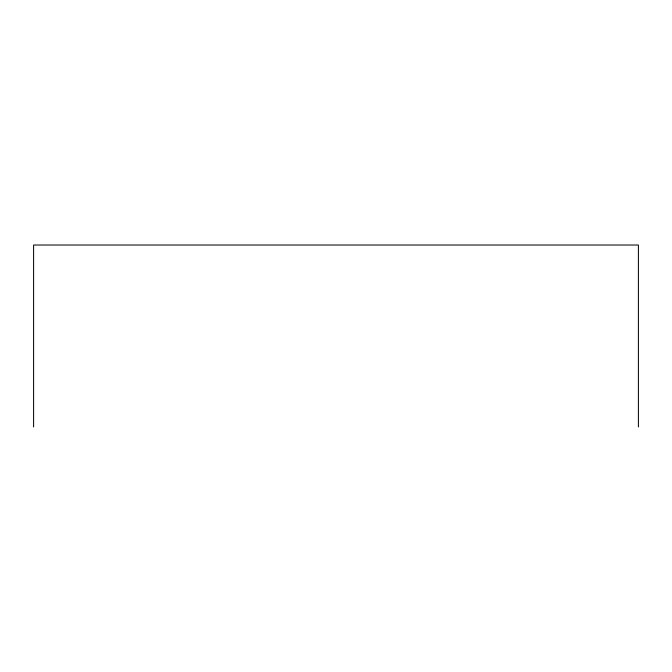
<?xml version="1.0" encoding="UTF-8"?>
<svg xmlns="http://www.w3.org/2000/svg" width="672" height="672" viewBox="0 0 672 672"><rect width="100%" height="100%" fill="white"/><g stroke="black" fill="none" stroke-linecap="round" stroke-linejoin="round"><path stroke-width="1.01" d="M638.4 426.98L638.4 245.02L33.6 245.02L33.6 426.98"/></g></svg>
